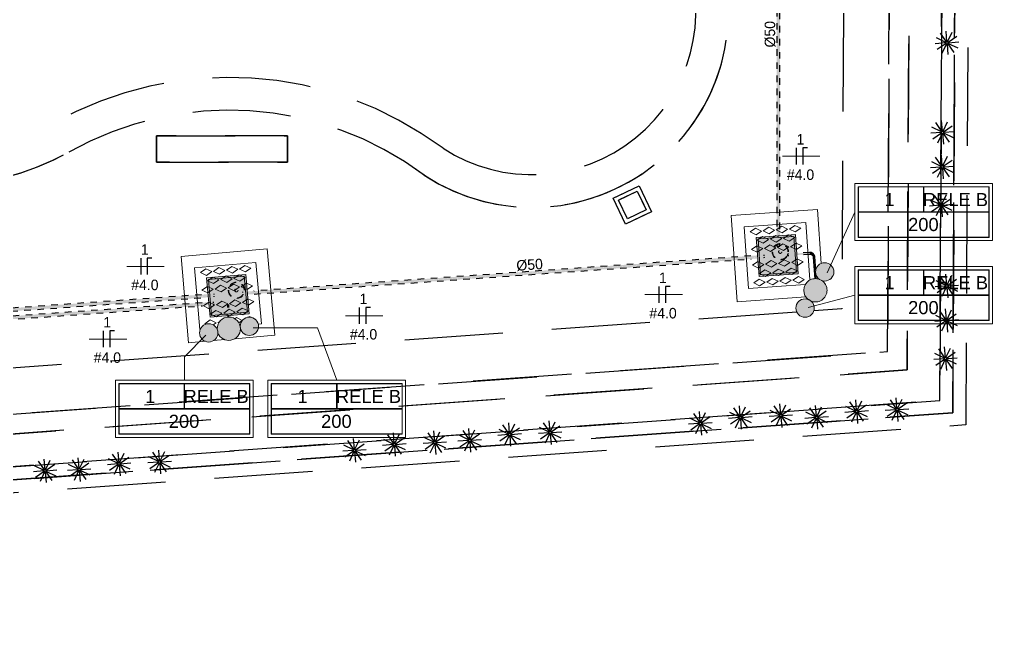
# Model space of a CAD drawing. Header units: metres. Extents: x 4 to 118, y -16 to 34.
# Drawn here: x 46.36 to 61.21, y 0 to 9.32 of the extents above; entities that cross this region are included whole.
import ezdxf

# ---------------------------------------------------------------- set-up
doc = ezdxf.new("R2010")
doc.units = ezdxf.units.M
for name, pattern in [('Hidden', [0.007144, 0.004763, -0.002381]), ('Hidden 1_5', [0.0022, 0.0015, -0.0007]), ('IMPORT-_Tracejado pequeno', [2.25, 1.5, -0.75])]:
    doc.linetypes.add(name, pattern=pattern)
for name, color, linetype, lineweight in [('001_Dark_1 10', 7, 'Continuous', 9), ('A-ANNO-NOTE', 7, 'Continuous', 9), ('A-DETL', 7, 'Continuous', 9), ('A-DETL-GENF', 7, 'Continuous', 9), ('Dispositivos elétricos', 7, 'Continuous', 50), ('E-LITE-EQPM-IDEN', 7, 'Continuous', 9), ('E-POWR-CNDT', 7, 'Continuous', 25), ('E-POWR-CNDT-IDEN', 7, 'Continuous', 9), ('KIRYA - PAREDE', 7, 'Continuous', 35), ('KIRYA - PAREDE VISTA', 7, 'Continuous', 18), ('KIRYA - PISO', 7, 'Continuous', 9), ('VEGETAÇÃO', 7, 'Continuous', 9)]:
    doc.layers.add(name, color=color, linetype=linetype, lineweight=lineweight)
doc.layers.add('A-DETL-THIN', color=7, linetype='Continuous', lineweight=20, true_color=0xc0c0c0)
doc.layers.add('Base Revit Coremas_dwg', color=7, linetype='Continuous', lineweight=9, true_color=0x767676)
doc.styles.add('Arial_1', font='arial.ttf', dxfattribs={"height": 0.2})
doc.styles.add('Century Gothic_3', font='GOTHIC.TTF', dxfattribs={"height": 0.16})

# ---------------------------------------------------------------- blocks, each defined once
blk = doc.blocks.new('Caixa de Passagem no Passeio - Caixa de Passagem no Passeio 2-8198666-PLANTA BAIXA - TÉRREO')
at = {"layer": 'Dispositivos elétricos', "lineweight": 9, "true_color": 0x82482d}
h = blk.add_hatch(color=27, dxfattribs=at)
h.paths.add_polyline_path([(-0.3, -0.3), (0.3, -0.3), (0.3, 0.3), (-0.3, 0.3), (-0.3, -0.263)])
h.paths.add_polyline_path([(-0.275, -0.275), (-0.275, 0.275), (0.275, 0.275), (0.275, -0.275), (-0.106, -0.275)])
at = {"layer": 'Dispositivos elétricos', "lineweight": 9, "true_color": 0x5a6266}
blk.add_hatch(color=251, dxfattribs=at).paths.add_polyline_path([(-0.275, -0.275), (0.275, -0.275), (0.275, 0.275), (-0.275, 0.275), (-0.275, -0.168)])
at = {"layer": 'Dispositivos elétricos', "lineweight": 9}
for p, q in [((-0.3, -0.3), (-0.3, 0.3)), ((-0.3, 0.3), (0.3, 0.3)), ((0.3, 0.3), (0.3, -0.3)), ((-0.275, -0.275), (-0.275, 0.275)), ((-0.275, 0.275), (0.275, 0.275)), ((-0.275, 0.275), (-0.275, -0.275)), ((0.275, 0.275), (-0.275, 0.275)), ((0.275, 0.275), (0.275, -0.275)), ((0.275, -0.275), (0.275, 0.275)), ((0.275, -0.275), (-0.275, -0.275)), ((-0.275, -0.275), (0.275, -0.275)), ((0.3, -0.3), (-0.3, -0.3))]:
    blk.add_line(p, q, dxfattribs=at)
blk = doc.blocks.new('Haste de aterramento - Haste de aterramento-V18-PLANTA BAIXA - TÉRREO')
at = {"layer": 'A-DETL', "linetype": 'Hidden 1_5'}
blk.add_circle((0, 0), 0.025, dxfattribs=at)
for radius, start, end in [(0.125, 0, 180), (0.12, 360, 180), (0.117, 360, 180), (0.125, 180, 0), (0.12, 180, 360), (0.117, 180, 360)]:
    blk.add_arc((0.001, -0.001), radius, start, end, dxfattribs=at)
blk = doc.blocks.new('Base Revit Coremas_dwg_A$C7A191758-8215573-PLANTA BAIXA - TÉRREO')
at = {"layer": 'VEGETAÇÃO', "color": 254, "linetype": 'IMPORT-_Tracejado pequeno', "lineweight": 25, "true_color": 0xe3e3e3}
for p, q in [((0.171, 0.196), (0.09, 0.336)), ((0.18, 0.198), (0.18, 0.36)), ((0.189, 0.196), (0.27, 0.336)), ((0.162, 0.18), (0, 0.18)), ((0.164, 0.189), (0.024, 0.27)), ((0.164, 0.171), (0.024, 0.09)), ((0.171, 0.164), (0.09, 0.024)), ((0.18, 0.162), (0.18, 0)), ((0.189, 0.164), (0.27, 0.024)), ((0.196, 0.189), (0.336, 0.27)), ((0.196, 0.171), (0.336, 0.09)), ((0.198, 0.18), (0.36, 0.18))]:
    blk.add_line(p, q, dxfattribs=at)
blk.add_circle((0.18, 0.18), 0.018, dxfattribs=at)
blk = doc.blocks.new('Base Revit Coremas_dwg_A$C277F18F9-8215571-PLANTA BAIXA - TÉRREO')
at = {"layer": 'VEGETAÇÃO', "color": 254, "linetype": 'IMPORT-_Tracejado pequeno', "lineweight": 25, "true_color": 0xe3e3e3}
for p, q in [((0.171, 0.196), (0.09, 0.336)), ((0.18, 0.198), (0.18, 0.36)), ((0.189, 0.196), (0.27, 0.336)), ((0.162, 0.18), (0, 0.18)), ((0.164, 0.189), (0.024, 0.27)), ((0.164, 0.171), (0.024, 0.09)), ((0.171, 0.164), (0.09, 0.024)), ((0.18, 0.162), (0.18, 0)), ((0.189, 0.164), (0.27, 0.024)), ((0.196, 0.189), (0.336, 0.27)), ((0.196, 0.171), (0.336, 0.09)), ((0.198, 0.18), (0.36, 0.18))]:
    blk.add_line(p, q, dxfattribs=at)
blk.add_circle((0.18, 0.18), 0.018, dxfattribs=at)
blk = doc.blocks.new('Base Revit Coremas_dwg_A$C6DD851CF-8215572-PLANTA BAIXA - TÉRREO')
at = {"layer": 'VEGETAÇÃO', "color": 254, "linetype": 'IMPORT-_Tracejado pequeno', "lineweight": 25, "true_color": 0xe3e3e3}
for p, q in [((0.171, 0.196), (0.09, 0.336)), ((0.18, 0.198), (0.18, 0.36)), ((0.189, 0.196), (0.27, 0.336)), ((0.162, 0.18), (0, 0.18)), ((0.164, 0.189), (0.024, 0.27)), ((0.164, 0.171), (0.024, 0.09)), ((0.171, 0.164), (0.09, 0.024)), ((0.18, 0.162), (0.18, 0)), ((0.189, 0.164), (0.27, 0.024)), ((0.196, 0.189), (0.336, 0.27)), ((0.196, 0.171), (0.336, 0.09)), ((0.198, 0.18), (0.36, 0.18))]:
    blk.add_line(p, q, dxfattribs=at)
blk.add_circle((0.18, 0.18), 0.018, dxfattribs=at)
blk = doc.blocks.new('Base Revit Coremas_dwg-8208185-PLANTA BAIXA - TÉRREO')
at = {"layer": '001_Dark_1 10', "color": 254, "linetype": 'IMPORT-_Tracejado pequeno', "lineweight": 25, "true_color": 0xe3e3e3, "flags": 128}
for points in [[(38.903, 6.781), (39.092, 6.384), (38.694, 6.195), (38.506, 6.593), (38.903, 6.781), (39.092, 6.384), (38.694, 6.195), (38.506, 6.593)], [(38.874, 6.7), (39.01, 6.413), (38.723, 6.277), (38.587, 6.564), (38.874, 6.7), (39.01, 6.413), (38.723, 6.277), (38.587, 6.564)]]:
    blk.add_lwpolyline(points, close=True, dxfattribs=at)
at = {"layer": 'KIRYA - PAREDE', "color": 254, "linetype": 'IMPORT-_Tracejado pequeno', "lineweight": 25, "true_color": 0xe3e3e3, "flags": 128}
blk.add_lwpolyline([(44.026, 31.389), (43.888, 3.135), (0.243, 0.017), (0.229, 0.217), (43.689, 3.321), (43.823, 30.857)], dxfattribs=at)
blk.add_lwpolyline([(44.026, 31.389), (43.888, 3.135), (0.243, 0.017), (0.229, 0.217), (43.689, 3.321), (43.823, 30.857)], dxfattribs=at)
at = {"layer": 'KIRYA - PAREDE VISTA', "color": 254, "linetype": 'IMPORT-_Tracejado pequeno', "lineweight": 25, "true_color": 0xe3e3e3, "flags": 128}
blk.add_lwpolyline([(31.535, 7.544), (31.535, 7.144), (33.535, 7.144), (33.535, 7.544), (31.535, 7.544), (33.535, 7.544), (33.535, 7.144), (31.535, 7.144)], close=True, dxfattribs=at)
at = {"layer": 'KIRYA - PISO', "color": 254, "linetype": 'IMPORT-_Tracejado pequeno', "lineweight": 25, "true_color": 0xe3e3e3}
blk.add_line((41.31, 4.856), (2.414, 2.077), dxfattribs=at)
blk.add_line((41.31, 4.856), (2.414, 2.077), dxfattribs=at)
at = {"layer": 'KIRYA - PISO', "color": 254, "linetype": 'IMPORT-_Tracejado pequeno', "lineweight": 25, "true_color": 0xe3e3e3, "flags": 128}
for points in [[(44.026, 31.389), (43.888, 3.135), (0, 0), (1.518, 12.105), (43.467, 32.337)], [(44.026, 31.389), (43.888, 3.135), (0, 0)], [(0.754, 4.407), (0.229, 0.217), (43.689, 3.321), (43.823, 30.857)], [(43.823, 30.857), (43.689, 3.321), (0.229, 0.217), (0.754, 4.407)], [(20.15, 19.426), (42.119, 30.022), (41.997, 4.905), (41.567, 4.874)], [(20.15, 19.426), (42.119, 30.022), (41.997, 4.905), (41.567, 4.874)]]:
    blk.add_lwpolyline(points, dxfattribs=at)
for points in [[(1.064, 4.469), (0.623, 0.947), (42.992, 3.973), (43.127, 31.618), (17.556, 19.285), (43.127, 31.618), (42.992, 3.973), (0.623, 0.947)], [(1.375, 4.531), (0.966, 1.272), (42.694, 4.253), (42.825, 31.139), (17.596, 18.971), (42.825, 31.139), (42.694, 4.253), (0.966, 1.272)], [(43.62, 30.141), (43.49, 3.508), (0.458, 0.434), (0.229, 0.217), (0.458, 0.434), (43.49, 3.508)]]:
    blk.add_lwpolyline(points, close=True, dxfattribs=at)
at = {"layer": 'KIRYA - PISO', "color": 254, "linetype": 'IMPORT-_Tracejado pequeno', "lineweight": 25, "true_color": 0xe3e3e3}
for centre, radius, start, end in [((28.254, 10.79), 4, 114.642, 299.3591), ((28.254, 10.79), 4, 114.642, 299.3591), ((28.254, 10.79), 4, 115.1199, 299.0853), ((28.254, 10.79), 4, 115.1199, 299.0853), ((28.254, 10.79), 3.5, 115.1457, 299.0687), ((28.254, 10.79), 3.5, 115.1457, 299.0687), ((37.269, 9.451), 3, 232.3643, 20.2512), ((37.269, 9.451), 3, 232.3643, 20.2512), ((37.269, 9.451), 3, 236.7342, 20.2512), ((37.269, 9.451), 3, 236.7342, 20.2512), ((37.269, 9.451), 2.5, 237.06, 21.1495), ((37.269, 9.451), 2.5, 237.06, 21.1495), ((32.64, 2.95), 5.484, 53.4049, 119.3202), ((32.64, 2.95), 5.484, 53.4049, 119.3202), ((32.64, 2.95), 4.984, 53.2342, 119.3321), ((32.64, 2.95), 4.984, 53.2342, 119.3321), ((32.64, 2.95), 4.984, 53.2342, 119.3321), ((32.64, 2.95), 4.984, 53.2342, 119.3321)]:
    blk.add_arc(centre, radius, start, end, dxfattribs=at)
at = {"rotation": 4.525618784365806}
for name, p in [('Base Revit Coremas_dwg_A$C277F18F9-8215571-PLANTA BAIXA - TÉRREO', (43.436, 8.767)), ('Base Revit Coremas_dwg_A$C277F18F9-8215571-PLANTA BAIXA - TÉRREO', (43.436, 8.767)), ('Base Revit Coremas_dwg_A$C7A191758-8215573-PLANTA BAIXA - TÉRREO', (43.367, 7.402)), ('Base Revit Coremas_dwg_A$C7A191758-8215573-PLANTA BAIXA - TÉRREO', (43.367, 7.402)), ('Base Revit Coremas_dwg_A$C6DD851CF-8215572-PLANTA BAIXA - TÉRREO', (43.364, 6.875)), ('Base Revit Coremas_dwg_A$C6DD851CF-8215572-PLANTA BAIXA - TÉRREO', (43.364, 6.875)), ('Base Revit Coremas_dwg_A$C277F18F9-8215571-PLANTA BAIXA - TÉRREO', (43.348, 6.293)), ('Base Revit Coremas_dwg_A$C277F18F9-8215571-PLANTA BAIXA - TÉRREO', (43.348, 6.293)), ('Base Revit Coremas_dwg_A$C7A191758-8215573-PLANTA BAIXA - TÉRREO', (43.432, 5.06)), ('Base Revit Coremas_dwg_A$C7A191758-8215573-PLANTA BAIXA - TÉRREO', (43.432, 5.06)), ('Base Revit Coremas_dwg_A$C6DD851CF-8215572-PLANTA BAIXA - TÉRREO', (43.429, 4.533)), ('Base Revit Coremas_dwg_A$C6DD851CF-8215572-PLANTA BAIXA - TÉRREO', (43.429, 4.533)), ('Base Revit Coremas_dwg_A$C277F18F9-8215571-PLANTA BAIXA - TÉRREO', (43.412, 3.951)), ('Base Revit Coremas_dwg_A$C277F18F9-8215571-PLANTA BAIXA - TÉRREO', (43.412, 3.951)), ('Base Revit Coremas_dwg_A$C6DD851CF-8215572-PLANTA BAIXA - TÉRREO', (40.282, 3.055)), ('Base Revit Coremas_dwg_A$C6DD851CF-8215572-PLANTA BAIXA - TÉRREO', (40.282, 3.055)), ('Base Revit Coremas_dwg_A$C7A191758-8215573-PLANTA BAIXA - TÉRREO', (40.899, 3.083)), ('Base Revit Coremas_dwg_A$C7A191758-8215573-PLANTA BAIXA - TÉRREO', (40.899, 3.083)), ('Base Revit Coremas_dwg_A$C277F18F9-8215571-PLANTA BAIXA - TÉRREO', (41.445, 3.056)), ('Base Revit Coremas_dwg_A$C277F18F9-8215571-PLANTA BAIXA - TÉRREO', (41.445, 3.056)), ('Base Revit Coremas_dwg_A$C6DD851CF-8215572-PLANTA BAIXA - TÉRREO', (42.056, 3.145)), ('Base Revit Coremas_dwg_A$C6DD851CF-8215572-PLANTA BAIXA - TÉRREO', (42.056, 3.145)), ('Base Revit Coremas_dwg_A$C7A191758-8215573-PLANTA BAIXA - TÉRREO', (42.673, 3.174)), ('Base Revit Coremas_dwg_A$C7A191758-8215573-PLANTA BAIXA - TÉRREO', (42.673, 3.174)), ('Base Revit Coremas_dwg_A$C277F18F9-8215571-PLANTA BAIXA - TÉRREO', (39.672, 2.966)), ('Base Revit Coremas_dwg_A$C277F18F9-8215571-PLANTA BAIXA - TÉRREO', (39.672, 2.966)), ('Base Revit Coremas_dwg_A$C6DD851CF-8215572-PLANTA BAIXA - TÉRREO', (36.761, 2.795)), ('Base Revit Coremas_dwg_A$C6DD851CF-8215572-PLANTA BAIXA - TÉRREO', (36.761, 2.795)), ('Base Revit Coremas_dwg_A$C7A191758-8215573-PLANTA BAIXA - TÉRREO', (37.379, 2.824)), ('Base Revit Coremas_dwg_A$C7A191758-8215573-PLANTA BAIXA - TÉRREO', (37.379, 2.824)), ('Base Revit Coremas_dwg_A$C6DD851CF-8215572-PLANTA BAIXA - TÉRREO', (35.002, 2.642)), ('Base Revit Coremas_dwg_A$C6DD851CF-8215572-PLANTA BAIXA - TÉRREO', (35.002, 2.642)), ('Base Revit Coremas_dwg_A$C7A191758-8215573-PLANTA BAIXA - TÉRREO', (35.62, 2.671)), ('Base Revit Coremas_dwg_A$C7A191758-8215573-PLANTA BAIXA - TÉRREO', (35.62, 2.671)), ('Base Revit Coremas_dwg_A$C277F18F9-8215571-PLANTA BAIXA - TÉRREO', (36.151, 2.706)), ('Base Revit Coremas_dwg_A$C277F18F9-8215571-PLANTA BAIXA - TÉRREO', (36.151, 2.706)), ('Base Revit Coremas_dwg_A$C277F18F9-8215571-PLANTA BAIXA - TÉRREO', (34.392, 2.553)), ('Base Revit Coremas_dwg_A$C277F18F9-8215571-PLANTA BAIXA - TÉRREO', (34.392, 2.553)), ('Base Revit Coremas_dwg_A$C6DD851CF-8215572-PLANTA BAIXA - TÉRREO', (30.801, 2.347)), ('Base Revit Coremas_dwg_A$C6DD851CF-8215572-PLANTA BAIXA - TÉRREO', (30.801, 2.347)), ('Base Revit Coremas_dwg_A$C7A191758-8215573-PLANTA BAIXA - TÉRREO', (31.419, 2.376)), ('Base Revit Coremas_dwg_A$C7A191758-8215573-PLANTA BAIXA - TÉRREO', (31.419, 2.376)), ('Base Revit Coremas_dwg_A$C7A191758-8215573-PLANTA BAIXA - TÉRREO', (29.672, 2.241)), ('Base Revit Coremas_dwg_A$C7A191758-8215573-PLANTA BAIXA - TÉRREO', (29.672, 2.241)), ('Base Revit Coremas_dwg_A$C277F18F9-8215571-PLANTA BAIXA - TÉRREO', (30.191, 2.259)), ('Base Revit Coremas_dwg_A$C277F18F9-8215571-PLANTA BAIXA - TÉRREO', (30.191, 2.259))]:
    blk.add_blockref(name, p, dxfattribs=at)
blk = doc.blocks.new('Tag de Luminárias de Teto 3 - Tag de Luminárias de Teto 3-3493737-PLANTA BAIXA - TÉRREO')
at = {"layer": 'E-LITE-EQPM-IDEN'}
for p, q in [((-0.0105, -0.00436), (-0.0105, 0.00436)), ((0.0105, 0.00436), (-0.0105, 0.00436)), ((0.01, 0.00386), (-0.01, 0.00386)), ((-0.01, -0.00386), (-0.01, 0.00386)), ((-0.00004, 0.00382), (-0.00996, 0.00382)), ((-0.00996, 0.00382), (-0.00996, 0.00004)), ((-0.00004, 0.00004), (-0.00004, 0.00382)), ((0, 0), (0, 0.00386)), ((0.00004, 0.00382), (0.00004, 0.00004)), ((0.00996, 0.00382), (0.00004, 0.00382)), ((0.00996, 0.00004), (0.00996, 0.00382)), ((0.01, -0.00386), (0.01, 0.00386)), ((0.0105, -0.00436), (0.0105, 0.00436)), ((-0.01, 0), (0.01, 0)), ((-0.00996, 0.00004), (-0.00004, 0.00004)), ((0.00004, 0.00004), (0.00996, 0.00004)), ((0.00996, -0.00004), (-0.00996, -0.00004)), ((-0.00996, -0.00004), (-0.00996, -0.00382)), ((0.00996, -0.00382), (0.00996, -0.00004)), ((0.0105, -0.00436), (-0.0105, -0.00436)), ((0.01, -0.00386), (-0.01, -0.00386)), ((-0.00996, -0.00382), (0.00996, -0.00382))]:
    blk.add_line(p, q, dxfattribs=at)
blk = doc.blocks.new('Fiação_PEX_Tags Lighting Fixture - 1_ FN-4481215-PLANTA BAIXA - TÉRREO')
at = {"layer": 'E-LITE-EQPM-IDEN', "color": 1, "lineweight": 25, "true_color": 0xff0000}
blk.add_line((-0.00099, -0.0014), (-0.00099, -0.0039), dxfattribs=at)
at = {"layer": 'E-LITE-EQPM-IDEN', "color": 5, "lineweight": 25, "true_color": 0x0000ff}
for p, q in [((0.00001, -0.0014), (0.00001, -0.0039)), ((0.00001, -0.0014), (0.00001, -0.00342)), ((0.00073, -0.0014), (0.00001, -0.0014))]:
    blk.add_line(p, q, dxfattribs=at)
at = {"layer": 'E-LITE-EQPM-IDEN'}
for p in [(-0.00312, -0.00265), (-0.00312, -0.00265), (-0.00312, -0.00265), (-0.00312, -0.00265), (-0.00312, -0.00265), (-0.00312, -0.00265), (-0.00312, -0.00265), (-0.00312, -0.00265), (-0.00312, -0.00265), (-0.00312, -0.00265), (-0.00312, -0.00265), (-0.00312, -0.00265), (-0.00312, -0.00265), (-0.00312, -0.00265), (-0.00312, -0.00265), (-0.00312, -0.00265), (-0.00312, -0.00265), (-0.00312, -0.00265), (-0.00312, -0.00265), (-0.00312, -0.00265), (-0.00312, -0.00265), (-0.00312, -0.00265), (-0.00268, -0.00265)]:
    blk.add_line(p, (0.0026, -0.00265), dxfattribs=at)

msp = doc.modelspace()

# ---------------------------------------------------------------- hatches: boundary and pattern name
at = {"layer": 'A-DETL-GENF', "true_color": 0xffff00}
for points in [[(58.647, 5.329), (58.683, 5.334), (58.717, 5.348), (58.746, 5.37), (58.768, 5.399), (58.782, 5.433), (58.787, 5.469), (58.782, 5.506), (58.768, 5.539), (58.746, 5.568), (58.717, 5.591), (58.683, 5.605), (58.647, 5.609), (58.61, 5.605), (58.576, 5.59), (58.548, 5.568), (58.525, 5.539), (58.511, 5.506), (58.507, 5.468), (58.513, 5.429), (58.525, 5.399), (58.548, 5.37), (58.58, 5.346), (58.611, 5.334), (58.622, 5.333)], [(58.348, 4.777), (58.384, 4.782), (58.418, 4.796), (58.447, 4.818), (58.469, 4.847), (58.483, 4.881), (58.488, 4.917), (58.483, 4.954), (58.469, 4.987), (58.447, 5.016), (58.418, 5.039), (58.384, 5.053), (58.348, 5.057), (58.312, 5.053), (58.278, 5.039), (58.249, 5.016), (58.227, 4.987), (58.213, 4.954), (58.208, 4.917), (58.213, 4.881), (58.227, 4.847), (58.249, 4.818), (58.278, 4.796), (58.312, 4.782)], [(49.867, 4.499), (49.903, 4.503), (49.937, 4.517), (49.966, 4.54), (49.988, 4.569), (50.002, 4.602), (50.007, 4.639), (50.002, 4.675), (49.988, 4.709), (49.966, 4.738), (49.937, 4.76), (49.903, 4.774), (49.865, 4.778), (49.831, 4.774), (49.797, 4.76), (49.768, 4.738), (49.745, 4.707), (49.731, 4.671), (49.727, 4.635), (49.732, 4.602), (49.746, 4.569), (49.768, 4.54), (49.797, 4.517), (49.831, 4.503)], [(49.247, 4.399), (49.284, 4.404), (49.317, 4.418), (49.347, 4.441), (49.369, 4.469), (49.383, 4.503), (49.387, 4.54), (49.383, 4.575), (49.369, 4.609), (49.346, 4.638), (49.317, 4.66), (49.284, 4.674), (49.247, 4.679), (49.211, 4.674), (49.175, 4.658), (49.148, 4.638), (49.126, 4.609), (49.112, 4.575), (49.107, 4.539), (49.112, 4.503), (49.126, 4.469), (49.149, 4.44), (49.181, 4.416), (49.211, 4.404), (49.241, 4.4)]]:
    msp.add_hatch(color=2, dxfattribs=at).paths.add_polyline_path(points)
at = {"layer": 'A-DETL-GENF'}
h = msp.add_hatch(color=256, dxfattribs=at)
h.paths.add_polyline_path([(58.505, 5.01), (58.552, 5.016), (58.595, 5.034), (58.632, 5.062), (58.66, 5.099), (58.678, 5.142), (58.684, 5.188), (58.678, 5.234), (58.66, 5.277), (58.632, 5.314), (58.597, 5.34), (58.577, 5.348), (58.571, 5.353), (58.548, 5.361), (58.503, 5.366), (58.459, 5.36), (58.416, 5.343), (58.379, 5.314), (58.351, 5.277), (58.333, 5.234), (58.327, 5.188), (58.333, 5.142), (58.351, 5.099), (58.379, 5.062), (58.4, 5.046), (58.418, 5.039), (58.434, 5.026), (58.459, 5.016), (58.491, 5.012)])
h.paths.add_polyline_path([(58.528, 5.231), (58.528, 5.231), (58.528, 5.242)])
msp.add_hatch(color=256, dxfattribs=at).paths.add_polyline_path([(49.553, 4.424), (49.599, 4.43), (49.642, 4.448), (49.679, 4.476), (49.707, 4.513), (49.725, 4.556), (49.731, 4.603), (49.725, 4.649), (49.707, 4.691), (49.679, 4.728), (49.642, 4.757), (49.599, 4.774), (49.55, 4.78), (49.507, 4.774), (49.464, 4.757), (49.427, 4.728), (49.398, 4.691), (49.38, 4.646), (49.374, 4.602), (49.376, 4.591), (49.383, 4.575), (49.387, 4.539), (49.398, 4.513), (49.427, 4.476), (49.464, 4.448), (49.507, 4.43)])
at = {"layer": 'E-POWR-CNDT', "true_color": 0x353535}
for points in [[(57.915, 6.017), (57.939, 6.019), (57.939, 12.763), (57.915, 12.763), (57.915, 6.038)], [(57.939, 6.019), (57.963, 6.021), (57.962, 12.763), (57.939, 12.763), (57.939, 6.038)], [(49.837, 5.147), (57.623, 5.697), (57.622, 5.72), (49.835, 5.169), (49.836, 5.153)], [(49.839, 5.123), (57.625, 5.673), (57.623, 5.696), (49.837, 5.146), (49.839, 5.124)], [(43.863, 4.725), (49.238, 5.105), (49.236, 5.128), (43.861, 4.747), (43.862, 4.73)], [(43.864, 4.701), (49.24, 5.081), (49.238, 5.104), (43.863, 4.725), (43.864, 4.701)], [(38.256, 4.206), (49.249, 4.983), (49.247, 5.006), (38.255, 4.229), (38.256, 4.212)], [(38.258, 4.182), (49.251, 4.959), (49.249, 4.982), (38.256, 4.206), (38.258, 4.182)]]:
    msp.add_hatch(color=250, dxfattribs=at).paths.add_polyline_path(points)
at = {"layer": 'E-POWR-CNDT', "true_color": 0xff8000}
for points in [[(58.222, 5.738), (58.418, 5.752), (58.417, 5.765), (58.221, 5.75), (58.222, 5.74)], [(58.223, 5.726), (58.419, 5.74), (58.418, 5.752), (58.222, 5.738), (58.223, 5.726)], [(58.47, 5.696), (58.495, 5.697), (58.488, 5.725), (58.471, 5.747), (58.446, 5.761), (58.418, 5.764), (58.42, 5.74), (58.438, 5.737), (58.454, 5.728), (58.466, 5.714), (58.47, 5.696)], [(58.494, 5.365), (58.506, 5.367), (58.483, 5.696), (58.471, 5.695), (58.494, 5.365)], [(58.519, 5.365), (58.514, 5.426), (58.511, 5.433), (58.507, 5.469), (58.51, 5.496), (58.495, 5.696), (58.483, 5.695), (58.507, 5.366), (58.518, 5.365)], [(49.531, 4.778), (49.544, 4.781), (49.544, 4.802), (49.531, 4.801), (49.531, 4.781)], [(49.544, 4.779), (49.556, 4.781), (49.556, 4.803), (49.544, 4.802), (49.544, 4.781)]]:
    msp.add_hatch(color=30, dxfattribs=at).paths.add_polyline_path(points)

# ---------------------------------------------------------------- linework, layer by layer
at = {"layer": 'A-ANNO-NOTE'}
for p, q in [((57.218, 6.329), (58.535, 6.422)), ((58.593, 5.597), (58.535, 6.422)), ((57.218, 6.329), (57.311, 5.012)), ((57.42, 6.154), (58.359, 6.22)), ((57.42, 6.154), (57.486, 5.214)), ((57.509, 6.08), (57.592, 6.136)), ((57.682, 6.092), (57.592, 6.136)), ((57.599, 6.036), (57.682, 6.092)), ((57.709, 6.094), (57.792, 6.15)), ((57.799, 6.05), (57.709, 6.094)), ((57.882, 6.106), (57.792, 6.15)), ((57.799, 6.05), (57.882, 6.106)), ((57.908, 6.108), (57.991, 6.164)), ((57.998, 6.065), (57.908, 6.108)), ((58.081, 6.121), (57.991, 6.164)), ((57.998, 6.065), (58.081, 6.121)), ((58.108, 6.122), (58.191, 6.178)), ((58.198, 6.079), (58.108, 6.122)), ((58.281, 6.135), (58.191, 6.178)), ((58.198, 6.079), (58.281, 6.135)), ((58.421, 5.345), (58.359, 6.22)), ((57.599, 6.036), (57.509, 6.08)), ((57.617, 5.952), (57.7, 6.008)), ((57.707, 5.908), (57.617, 5.952)), ((57.79, 5.964), (57.7, 6.008)), ((57.707, 5.908), (57.79, 5.964)), ((57.818, 5.966), (57.901, 6.022)), ((57.908, 5.922), (57.818, 5.966)), ((57.991, 5.978), (57.901, 6.022)), ((57.908, 5.922), (57.991, 5.978)), ((58.018, 5.98), (58.1, 6.036)), ((58.107, 5.936), (58.018, 5.98)), ((58.19, 5.992), (58.1, 6.036)), ((58.107, 5.936), (58.19, 5.992)), ((48.825, 5.703), (50.14, 5.818)), ((50.255, 4.503), (50.14, 5.818)), ((57.528, 5.81), (57.611, 5.866)), ((57.618, 5.767), (57.528, 5.81)), ((57.701, 5.823), (57.611, 5.866)), ((57.618, 5.767), (57.701, 5.823)), ((57.728, 5.824), (57.811, 5.88)), ((57.818, 5.781), (57.728, 5.824)), ((57.901, 5.837), (57.811, 5.88)), ((57.818, 5.781), (57.901, 5.837)), ((57.927, 5.839), (58.01, 5.895)), ((58.017, 5.795), (57.927, 5.839)), ((58.1, 5.851), (58.01, 5.895)), ((58.017, 5.795), (58.1, 5.851)), ((58.127, 5.853), (58.21, 5.909)), ((58.217, 5.809), (58.127, 5.853)), ((58.3, 5.865), (58.21, 5.909)), ((58.217, 5.809), (58.3, 5.865)), ((48.825, 5.703), (48.94, 4.388)), ((58.027, 5.654), (57.944, 5.598)), ((58.027, 5.654), (58.117, 5.61)), ((58.227, 5.668), (58.144, 5.612)), ((58.227, 5.668), (58.317, 5.624)), ((49.029, 5.531), (49.968, 5.613)), ((49.029, 5.531), (49.111, 4.592)), ((49.12, 5.459), (49.202, 5.516)), ((49.293, 5.474), (49.202, 5.516)), ((49.319, 5.476), (49.401, 5.533)), ((49.492, 5.491), (49.401, 5.533)), ((49.519, 5.493), (49.601, 5.551)), ((49.691, 5.508), (49.601, 5.551)), ((49.609, 5.451), (49.691, 5.508)), ((49.718, 5.511), (49.8, 5.568)), ((49.809, 5.469), (49.718, 5.511)), ((49.89, 5.526), (49.8, 5.568)), ((49.809, 5.469), (49.89, 5.526)), ((50.05, 4.674), (49.968, 5.613)), ((57.628, 5.626), (57.545, 5.57)), ((57.545, 5.57), (57.635, 5.526)), ((57.628, 5.626), (57.718, 5.582)), ((57.718, 5.582), (57.635, 5.526)), ((57.736, 5.498), (57.653, 5.442)), ((57.736, 5.498), (57.826, 5.454)), ((57.828, 5.64), (57.745, 5.584)), ((57.745, 5.584), (57.835, 5.54)), ((57.828, 5.64), (57.918, 5.596)), ((57.918, 5.596), (57.835, 5.54)), ((57.937, 5.512), (57.854, 5.456)), ((57.937, 5.512), (58.027, 5.469)), ((57.944, 5.598), (58.034, 5.554)), ((58.117, 5.61), (58.034, 5.554)), ((58.136, 5.526), (58.054, 5.47)), ((58.136, 5.526), (58.226, 5.483)), ((58.144, 5.612), (58.234, 5.568)), ((58.317, 5.624), (58.234, 5.568)), ((49.211, 5.416), (49.12, 5.459)), ((49.211, 5.416), (49.293, 5.474)), ((49.23, 5.332), (49.312, 5.389)), ((49.403, 5.347), (49.312, 5.389)), ((49.41, 5.434), (49.319, 5.476)), ((49.321, 5.29), (49.403, 5.347)), ((49.41, 5.434), (49.492, 5.491)), ((49.431, 5.35), (49.513, 5.407)), ((49.522, 5.307), (49.431, 5.35)), ((49.604, 5.365), (49.513, 5.407)), ((49.609, 5.451), (49.519, 5.493)), ((49.522, 5.307), (49.604, 5.365)), ((49.63, 5.367), (49.712, 5.424)), ((49.721, 5.325), (49.63, 5.367)), ((49.803, 5.382), (49.712, 5.424)), ((49.721, 5.325), (49.803, 5.382)), ((57.647, 5.356), (57.564, 5.3)), ((57.647, 5.356), (57.737, 5.312)), ((57.653, 5.442), (57.743, 5.398)), ((57.826, 5.454), (57.743, 5.398)), ((57.847, 5.37), (57.764, 5.314)), ((57.847, 5.37), (57.937, 5.326)), ((57.854, 5.456), (57.944, 5.413)), ((58.027, 5.469), (57.944, 5.413)), ((58.046, 5.384), (57.963, 5.328)), ((58.046, 5.384), (58.136, 5.34)), ((58.054, 5.47), (58.143, 5.427)), ((58.226, 5.483), (58.143, 5.427)), ((58.246, 5.398), (58.163, 5.342)), ((58.246, 5.398), (58.336, 5.354)), ((58.336, 5.354), (58.253, 5.298)), ((49.144, 5.189), (49.226, 5.246)), ((49.316, 5.204), (49.226, 5.246)), ((49.321, 5.29), (49.23, 5.332)), ((49.234, 5.147), (49.316, 5.204)), ((49.343, 5.207), (49.425, 5.264)), ((49.434, 5.164), (49.343, 5.207)), ((49.516, 5.222), (49.425, 5.264)), ((49.434, 5.164), (49.516, 5.222)), ((49.542, 5.224), (49.624, 5.281)), ((49.633, 5.182), (49.542, 5.224)), ((49.715, 5.239), (49.624, 5.281)), ((49.633, 5.182), (49.715, 5.239)), ((49.742, 5.241), (49.823, 5.299)), ((49.832, 5.199), (49.742, 5.241)), ((49.914, 5.256), (49.823, 5.299)), ((49.832, 5.199), (49.914, 5.256)), ((57.486, 5.214), (58.35, 5.275)), ((57.564, 5.3), (57.654, 5.256)), ((57.737, 5.312), (57.654, 5.256)), ((57.764, 5.314), (57.854, 5.27)), ((57.937, 5.326), (57.854, 5.27)), ((57.963, 5.328), (58.053, 5.284)), ((58.136, 5.34), (58.053, 5.284)), ((58.163, 5.342), (58.253, 5.298)), ((58.612, 5.33), (58.611, 5.334)), ((49.234, 5.147), (49.144, 5.189)), ((49.844, 5.058), (49.763, 5.001)), ((49.844, 5.058), (49.935, 5.016)), ((57.311, 5.012), (58.36, 5.086)), ((49.247, 5.006), (49.165, 4.949)), ((49.165, 4.949), (49.255, 4.906)), ((49.247, 5.006), (49.337, 4.964)), ((49.337, 4.964), (49.255, 4.906)), ((49.446, 5.023), (49.364, 4.966)), ((49.364, 4.966), (49.455, 4.924)), ((49.446, 5.023), (49.537, 4.981)), ((49.537, 4.981), (49.455, 4.924)), ((49.645, 5.041), (49.563, 4.984)), ((49.563, 4.984), (49.654, 4.941)), ((49.645, 5.041), (49.736, 4.999)), ((49.736, 4.999), (49.654, 4.941)), ((49.757, 4.915), (49.675, 4.858)), ((49.757, 4.915), (49.847, 4.873)), ((49.763, 5.001), (49.853, 4.959)), ((49.935, 5.016), (49.853, 4.959)), ((49.357, 4.88), (49.275, 4.823)), ((49.275, 4.823), (49.365, 4.781)), ((49.357, 4.88), (49.447, 4.838)), ((49.447, 4.838), (49.365, 4.781)), ((49.558, 4.898), (49.476, 4.841)), ((49.476, 4.841), (49.566, 4.798)), ((49.558, 4.898), (49.648, 4.856)), ((49.648, 4.856), (49.566, 4.798)), ((49.669, 4.771), (49.645, 4.755)), ((49.669, 4.771), (49.759, 4.729)), ((49.675, 4.858), (49.765, 4.816)), ((49.847, 4.873), (49.765, 4.816)), ((49.868, 4.789), (49.85, 4.776)), ((49.868, 4.789), (49.899, 4.774)), ((49.27, 4.737), (49.188, 4.679)), ((49.188, 4.679), (49.205, 4.672)), ((49.27, 4.737), (49.361, 4.694)), ((49.361, 4.694), (49.314, 4.661)), ((49.364, 4.614), (49.376, 4.615)), ((49.419, 4.719), (49.388, 4.697)), ((49.388, 4.697), (49.398, 4.692)), ((49.759, 4.729), (49.707, 4.692)), ((49.725, 4.646), (49.728, 4.646)), ((49.947, 4.752), (49.959, 4.747)), ((49.959, 4.747), (49.956, 4.745)), ((50.003, 4.67), (50.05, 4.674)), ((49.111, 4.592), (49.119, 4.593)), ((49.644, 4.449), (50.255, 4.503)), ((48.94, 4.388), (49.196, 4.41)), ((49.322, 4.421), (49.492, 4.436))]:
    msp.add_line(p, q, dxfattribs=at)
at = {"layer": 'A-DETL', "color": 1, "linetype": 'Hidden', "lineweight": 25, "true_color": 0xff0000}
for p, q in [((57.915, 5.892), (57.915, 5.86)), ((57.915, 5.86), (57.963, 5.86)), ((57.963, 5.86), (57.963, 5.895)), ((57.724, 5.715), (57.723, 5.727)), ((57.726, 5.68), (57.725, 5.691)), ((49.33, 5.123), (49.329, 5.134)), ((49.332, 5.087), (49.332, 5.099)), ((49.763, 5.165), (49.763, 5.153)), ((49.765, 5.13), (49.766, 5.118)), ((49.322, 4.999), (49.321, 5.011)), ((49.325, 4.963), (49.323, 4.981))]:
    msp.add_line(p, q, dxfattribs=at)
at = {"layer": 'A-DETL', "linetype": 'Hidden 1_5', "lineweight": 25}
for p, q in [((58.096, 5.742), (58.079, 5.741)), ((58.079, 5.741), (58.081, 5.716)), ((58.081, 5.716), (58.098, 5.717)), ((49.531, 4.963), (49.531, 4.926)), ((49.556, 4.963), (49.531, 4.963)), ((49.556, 4.928), (49.556, 4.963))]:
    msp.add_line(p, q, dxfattribs=at)
at = {"layer": 'A-DETL-THIN', "lineweight": 18}
for centre, radius, start, end in [((58.647, 5.469), 0.14, 0, 180), ((58.505, 5.188), 0.178, 68.3205, 180), ((58.647, 5.469), 0.14, 180, 360), ((58.505, 5.188), 0.178, 0, 57.6189), ((58.348, 4.917), 0.14, 0, 180), ((58.505, 5.188), 0.178, 180, 233.4814), ((58.505, 5.188), 0.178, 246.1615, 360), ((58.348, 4.917), 0.14, 180, 360), ((49.553, 4.602), 0.178, 0, 180), ((49.867, 4.639), 0.14, 360, 180), ((49.247, 4.539), 0.14, 360, 180), ((49.867, 4.639), 0.14, 180, 360), ((49.247, 4.539), 0.14, 180, 0), ((49.553, 4.602), 0.178, 180, 183.4758), ((49.553, 4.602), 0.178, 200.6708, 360)]:
    msp.add_arc(centre, radius, start, end, dxfattribs=at)
at = {"layer": 'E-LITE-EQPM-IDEN'}
for p, q in [((58.685, 5.453), (59.108, 6.381)), ((58.395, 4.928), (59.108, 5.115)), ((49.925, 4.617), (50.909, 4.617)), ((50.909, 4.617), (51.201, 3.817)), ((49.205, 4.502), (48.875, 4.172)), ((48.875, 4.172), (48.875, 3.817))]:
    msp.add_line(p, q, dxfattribs=at)
at = {"layer": 'E-POWR-CNDT', "color": 1, "linetype": 'Hidden', "true_color": 0xff0000}
for p, q in [((57.915, 12.663), (57.915, 6.118)), ((57.963, 6.121), (57.963, 12.663)), ((57.522, 5.713), (49.935, 5.177)), ((49.939, 5.13), (57.525, 5.665)), ((49.137, 5.121), (43.834, 4.747)), ((43.838, 4.699), (49.141, 5.074)), ((49.147, 4.998), (38.354, 4.237)), ((38.358, 4.189), (49.151, 4.951))]:
    msp.add_line(p, q, dxfattribs=at)
at = {"layer": 'E-POWR-CNDT'}
for p, q in [((58.417, 5.765), (58.321, 5.758)), ((58.323, 5.733), (58.419, 5.74)), ((58.418, 5.765), (58.417, 5.765)), ((58.419, 5.74), (58.42, 5.74)), ((58.47, 5.696), (58.471, 5.695)), ((58.471, 5.695), (58.494, 5.365)), ((58.495, 5.697), (58.495, 5.698)), ((58.51, 5.494), (58.495, 5.697)), ((58.519, 5.365), (58.515, 5.425))]:
    msp.add_line(p, q, dxfattribs=at)
at = {"layer": 'E-POWR-CNDT', "flags": 128}
for points in [[(58.495, 5.698), (58.495, 5.7), (58.495, 5.703), (58.494, 5.706), (58.494, 5.709), (58.493, 5.712), (58.492, 5.715), (58.491, 5.717), (58.49, 5.72), (58.489, 5.723), (58.488, 5.725), (58.486, 5.728), (58.485, 5.73), (58.483, 5.733), (58.482, 5.735), (58.48, 5.737), (58.478, 5.74), (58.476, 5.742), (58.474, 5.744), (58.472, 5.746), (58.47, 5.748), (58.468, 5.75), (58.465, 5.751), (58.463, 5.753), (58.46, 5.755), (58.458, 5.756), (58.455, 5.757), (58.453, 5.759), (58.45, 5.76), (58.447, 5.761), (58.445, 5.762), (58.442, 5.762), (58.439, 5.763), (58.436, 5.764), (58.433, 5.764), (58.43, 5.765), (58.427, 5.765), (58.425, 5.765), (58.422, 5.765), (58.419, 5.765), (58.418, 5.765)], [(58.42, 5.74), (58.422, 5.74), (58.424, 5.74), (58.425, 5.74), (58.427, 5.74), (58.429, 5.74), (58.431, 5.739), (58.433, 5.739), (58.435, 5.738), (58.437, 5.738), (58.438, 5.737), (58.44, 5.737), (58.442, 5.736), (58.444, 5.735), (58.445, 5.734), (58.447, 5.733), (58.449, 5.732), (58.45, 5.731), (58.452, 5.73), (58.453, 5.729), (58.455, 5.728), (58.456, 5.727), (58.457, 5.725), (58.459, 5.724), (58.46, 5.722), (58.461, 5.721), (58.462, 5.719), (58.463, 5.718), (58.464, 5.716), (58.465, 5.714), (58.466, 5.713), (58.467, 5.711), (58.467, 5.709), (58.468, 5.707), (58.469, 5.706), (58.469, 5.704), (58.47, 5.702), (58.47, 5.7), (58.47, 5.698), (58.47, 5.696), (58.47, 5.696)]]:
    msp.add_lwpolyline(points, dxfattribs=at)

# ---------------------------------------------------------------- block references
at = {"layer": 'A-DETL', "linetype": 'Hidden 1_5'}
for p in [(57.969, 5.776), (49.669, 5.19)]:
    msp.add_blockref('Haste de aterramento - Haste de aterramento-V18-PLANTA BAIXA - TÉRREO', p, dxfattribs=at)
at = {"layer": 'Base Revit Coremas_dwg', "color": 254, "linetype": 'IMPORT-_Tracejado pequeno', "lineweight": 25, "true_color": 0xe3e3e3}
msp.add_blockref('Base Revit Coremas_dwg-8208185-PLANTA BAIXA - TÉRREO', (16.913, 0), dxfattribs=at)
at = {"layer": 'Dispositivos elétricos', "lineweight": 9}
for p, rotation in [((57.923, 5.717), 4.037528961152227), ((49.54, 5.103), 5.000000000002109)]:
    msp.add_blockref('Caixa de Passagem no Passeio - Caixa de Passagem no Passeio 2-8198666-PLANTA BAIXA - TÉRREO', p, dxfattribs=dict(at, rotation=rotation))
at = {"layer": 'E-LITE-EQPM-IDEN', "xscale": 99.99999999999993, "yscale": 99.99999999999993, "zscale": 99.99999999999993}
for name, p in [('Fiação_PEX_Tags Lighting Fixture - 1_ FN-4481215-PLANTA BAIXA - TÉRREO', (58.313, 7.498)), ('Tag de Luminárias de Teto 3 - Tag de Luminárias de Teto 3-3493737-PLANTA BAIXA - TÉRREO', (60.158, 6.381)), ('Fiação_PEX_Tags Lighting Fixture - 1_ FN-4481215-PLANTA BAIXA - TÉRREO', (48.307, 5.817)), ('Tag de Luminárias de Teto 3 - Tag de Luminárias de Teto 3-3493737-PLANTA BAIXA - TÉRREO', (60.158, 5.115)), ('Fiação_PEX_Tags Lighting Fixture - 1_ FN-4481215-PLANTA BAIXA - TÉRREO', (56.215, 5.387)), ('Fiação_PEX_Tags Lighting Fixture - 1_ FN-4481215-PLANTA BAIXA - TÉRREO', (51.644, 5.065)), ('Fiação_PEX_Tags Lighting Fixture - 1_ FN-4481215-PLANTA BAIXA - TÉRREO', (47.735, 4.709)), ('Tag de Luminárias de Teto 3 - Tag de Luminárias de Teto 3-3493737-PLANTA BAIXA - TÉRREO', (48.875, 3.381)), ('Tag de Luminárias de Teto 3 - Tag de Luminárias de Teto 3-3493737-PLANTA BAIXA - TÉRREO', (51.201, 3.381))]:
    msp.add_blockref(name, p, dxfattribs=at)

# ---------------------------------------------------------------- texts
at = {"layer": 'E-LITE-EQPM-IDEN', "attachment_point": 1}
for s, insert, char_height, width, style in [('1', (58.217, 7.57), 0.16, 0.15232, 'Century Gothic_3'), ('#4.0', (58.07, 7.031), 0.16, 0.57721, 'Century Gothic_3'), ('1', (59.559, 6.671), 0.2, 0.1924, 'Arial_1'), ('RELE B', (60.146, 6.671), 0.2, 1.2346, 'Arial_1'), ('200', (59.92, 6.291), 0.2, 0.57721, 'Arial_1'), ('1', (48.211, 5.889), 0.16, 0.15232, 'Century Gothic_3'), ('#4.0', (48.064, 5.35), 0.16, 0.57721, 'Century Gothic_3'), ('1', (56.119, 5.459), 0.16, 0.15232, 'Century Gothic_3'), ('1', (59.559, 5.404), 0.2, 0.1924, 'Arial_1'), ('RELE B', (60.146, 5.404), 0.2, 1.2346, 'Arial_1'), ('1', (51.548, 5.137), 0.16, 0.15232, 'Century Gothic_3'), ('#4.0', (55.972, 4.919), 0.16, 0.57721, 'Century Gothic_3'), ('200', (59.92, 5.024), 0.2, 0.57721, 'Arial_1'), ('1', (47.639, 4.781), 0.16, 0.15232, 'Century Gothic_3'), ('#4.0', (51.401, 4.597), 0.16, 0.57721, 'Century Gothic_3'), ('#4.0', (47.492, 4.242), 0.16, 0.57721, 'Century Gothic_3'), ('1', (48.276, 3.67), 0.2, 0.1924, 'Arial_1'), ('RELE B', (48.862, 3.67), 0.2, 1.2346, 'Arial_1'), ('1', (50.601, 3.67), 0.2, 0.1924, 'Arial_1'), ('RELE B', (51.188, 3.67), 0.2, 1.2346, 'Arial_1'), ('200', (48.637, 3.29), 0.2, 0.57721, 'Arial_1'), ('200', (50.962, 3.29), 0.2, 0.57721, 'Arial_1')]:
    msp.add_mtext(s, dxfattribs=dict(at, insert=insert, char_height=char_height, width=width, style=style))
at = {"layer": 'E-POWR-CNDT-IDEN', "char_height": 0.16, "width": 0.54515, "attachment_point": 1, "style": 'Century Gothic_3'}
for insert, rotation in [((57.731, 8.89), 90), ((53.936, 5.644), 4.0375)]:
    msp.add_mtext('Ø50', dxfattribs=dict(at, insert=insert, rotation=rotation))

doc.saveas('drawing.dxf')
